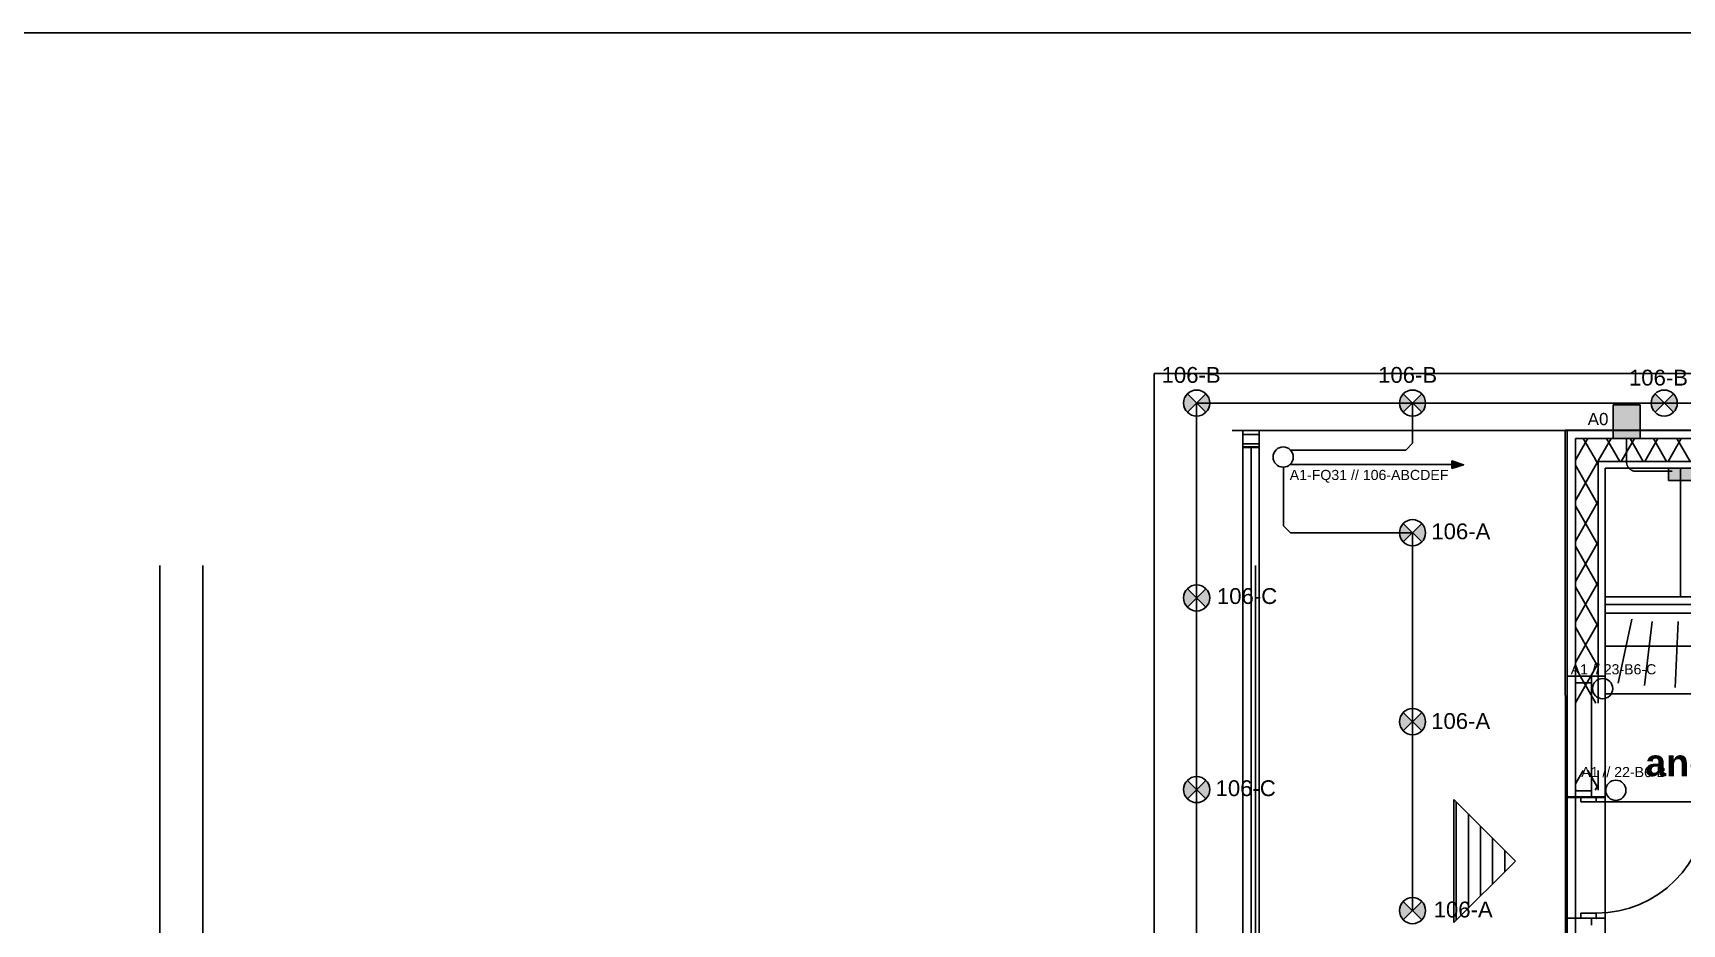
# Model space of a CAD drawing. Header units: millimetres. Extents: x -242231 to 419123, y -2399 to 525285.
# Drawn here: x -117243 to -105022, y 51232 to 57834 of the extents above; entities that cross this region are included whole.
import ezdxf

# ---------------------------------------------------------------- set-up
doc = ezdxf.new("R2010")
doc.units = ezdxf.units.MM
doc.linetypes.add('Hidden', pattern=[6, 4, -2])
for name, color, linetype in [('Grunnur', 252, 'Continuous'), ('PDF_R-TAKN-LAGSPENNA', 7, 'Continuous'), ('R-TAKN-LAGSPENNA', 7, 'Continuous'), ('TAKN', 7, 'Continuous')]:
    doc.layers.add(name, color=color, linetype=linetype)
doc.layers.add('R-lagnir', color=7, linetype='Continuous', lineweight=25)
doc.styles.add('GENERATED_STYLE_1', font='swissb.ttf')
doc.styles.get("Standard").update_dxf_attribs({"font": 'arial.ttf'})

msp = doc.modelspace()

# ---------------------------------------------------------------- hatches: boundary and pattern name
h = msp.add_hatch(color=256)
h.dxf.hatch_style = 1
h.paths.add_polyline_path([(-105533.206, 54829.297), (-105333.206, 54829.297), (-105333.206, 55079.297), (-105533.206, 55079.297)])
h = msp.add_hatch(color=256)
h.dxf.hatch_style = 1
h.paths.add_polyline_path([(-104773.459, 54519.311), (-104773.459, 54609.311), (-105123.459, 54609.311), (-105123.459, 54519.311)])
at = {"layer": 'TAKN'}
h = msp.add_hatch(color=7, dxfattribs=at)
h.dxf.hatch_style = 1
h.paths.add_polyline_path([(-108551.074, 55160.294), (-108619.527, 55091.897), (-108551.074, 55023.501, 0.198805393), (-108522.76, 55091.897, 0.198805393)])
h.paths.add_polyline_path([(-108687.98, 55160.294, 0.198805393), (-108716.294, 55091.897, 0.198805393), (-108687.98, 55023.501), (-108619.527, 55091.897)])
h = msp.add_hatch(color=7, dxfattribs=at)
h.dxf.hatch_style = 1
h.paths.add_polyline_path([(-106951.074, 55160.294), (-107019.527, 55091.897), (-106951.074, 55023.501, 0.198805393), (-106922.76, 55091.897, 0.198805393)])
h.paths.add_polyline_path([(-107087.98, 55160.294, 0.198805393), (-107116.294, 55091.897, 0.198805393), (-107087.98, 55023.501), (-107019.527, 55091.897)])
h = msp.add_hatch(color=7, dxfattribs=at)
h.dxf.hatch_style = 1
h.paths.add_polyline_path([(-105085.597, 55160.294), (-105154.05, 55091.897), (-105085.597, 55023.501, 0.198805393), (-105057.283, 55091.897, 0.198805393)])
h.paths.add_polyline_path([(-105222.503, 55160.294, 0.198805393), (-105250.817, 55091.897, 0.198805393), (-105222.503, 55023.501), (-105154.05, 55091.897)])
h = msp.add_hatch(color=7, dxfattribs=at)
h.dxf.hatch_style = 1
h.paths.add_polyline_path([(-106951.074, 54199.634), (-107019.527, 54131.237), (-106951.074, 54062.841, 0.198805393), (-106922.76, 54131.237, 0.198805393)])
h.paths.add_polyline_path([(-107087.98, 54199.634, 0.198805393), (-107116.294, 54131.237, 0.198805393), (-107087.98, 54062.841), (-107019.527, 54131.237)])
h = msp.add_hatch(color=7, dxfattribs=at)
h.dxf.hatch_style = 1
h.paths.add_polyline_path([(-108551.074, 53716.289), (-108619.527, 53647.892), (-108551.074, 53579.495, 0.198805393), (-108522.76, 53647.892, 0.198805393)])
h.paths.add_polyline_path([(-108687.98, 53716.289, 0.198805393), (-108716.294, 53647.892, 0.198805393), (-108687.98, 53579.495), (-108619.527, 53647.892)])
h = msp.add_hatch(color=7, dxfattribs=at)
h.dxf.hatch_style = 1
h.paths.add_polyline_path([(-106951.074, 52799.634), (-107019.527, 52731.237), (-106951.074, 52662.841, 0.198805393), (-106922.76, 52731.237, 0.198805393)])
h.paths.add_polyline_path([(-107087.98, 52799.634, 0.198805393), (-107116.294, 52731.237, 0.198805393), (-107087.98, 52662.841), (-107019.527, 52731.237)])
h = msp.add_hatch(color=7, dxfattribs=at)
h.dxf.hatch_style = 1
h.paths.add_polyline_path([(-108551.074, 52296.289), (-108619.527, 52227.892), (-108551.074, 52159.495, 0.198805393), (-108522.76, 52227.892, 0.198805393)])
h.paths.add_polyline_path([(-108687.98, 52296.289, 0.198805393), (-108716.294, 52227.892, 0.198805393), (-108687.98, 52159.495), (-108619.527, 52227.892)])
h = msp.add_hatch(color=7, dxfattribs=at)
h.dxf.hatch_style = 1
h.paths.add_polyline_path([(-106951.074, 51399.634), (-107019.527, 51331.237), (-106951.074, 51262.841, 0.198805393), (-106922.76, 51331.237, 0.198805393)])
h.paths.add_polyline_path([(-107087.98, 51399.634, 0.198805393), (-107116.294, 51331.237, 0.198805393), (-107087.98, 51262.841), (-107019.527, 51331.237)])

# ---------------------------------------------------------------- linework, layer by layer
for p, q in [((-105533.206, 54829.297), (-105533.206, 55079.297)), ((-105533.206, 55079.297), (-105333.206, 55079.297)), ((-105333.206, 55079.297), (-105333.206, 54829.297)), ((-105333.206, 54829.297), (-105533.206, 54829.297)), ((-107273.207, 54636.358), (-106725.481, 54636.358)), ((-105123.459, 54519.311), (-105123.459, 54609.311)), ((-105123.459, 54609.311), (-104773.459, 54609.311)), ((-104773.459, 54519.311), (-105123.459, 54519.311))]:
    msp.add_line(p, q)
at = {"linetype": 'Hidden'}
for p, q in [((-105433.206, 54656.223), (-105433.206, 54829.297)), ((-105095.57, 54586.223), (-105363.206, 54586.223))]:
    msp.add_line(p, q, dxfattribs=at)
msp.add_arc((-105363.206, 54656.223), 70, 180, 270, dxfattribs=at)
at = {"layer": 'Grunnur', "linetype": 'Continuous'}
for p, q in [((-108933.43, 55310.691), (-108933.43, 51136.084)), ((-104325.059, 55310.691), (-108933.43, 55310.691)), ((-105872.603, 54889.259), (-108357.221, 54888.471)), ((-108156.234, 54888.611), (-108276.234, 54888.461)), ((-108276.234, 54888.461), (-108276.084, 54768.459)), ((-108156.234, 54888.611), (-108156.226, 54882.002)), ((-108156.084, 54768.609), (-108156.234, 54888.611)), ((-100375.797, 54890.037), (-105889.58, 54890.037)), ((-105889.58, 54890.037), (-105884.727, 50488.706)), ((-104574.789, 54889.426), (-105872.603, 54889.259)), ((-105872.603, 54889.259), (-105872.603, 54829.259)), ((-108276.199, 54860.213), (-108156.199, 54860.213)), ((-108276.084, 54768.535), (-108276.18, 50491.768)), ((-108276.111, 54790.213), (-108156.111, 54790.213)), ((-108276.084, 54768.459), (-108156.084, 54768.609)), ((-108156.084, 54768.609), (-108276.084, 54768.459)), ((-108276.084, 54768.535), (-108156.084, 54768.533)), ((-108276.084, 54768.459), (-108276.076, 54761.85)), ((-108276.084, 54768.459), (-108276.076, 54761.85)), ((-108276.076, 54761.85), (-108156.076, 54762)), ((-108276.076, 54761.85), (-108156.076, 54762)), ((-108216.084, 54768.534), (-108216.18, 50491.767)), ((-108156.084, 54768.533), (-108156.18, 50491.765)), ((-108156.084, 54768.609), (-108156.076, 54762)), ((-108156.076, 54762), (-108156.084, 54768.609)), ((-105872.603, 54829.259), (-105872.603, 52869.435)), ((-100436, 54829.268), (-105812.607, 54829.268)), ((-105812.607, 54829.268), (-105812.607, 50424.165)), ((-105812.603, 54829.267), (-105812.603, 54659.267)), ((-105812.603, 54669.745), (-105754.211, 54770.883)), ((-105642.603, 54829.289), (-105812.568, 54829.267)), ((-105812.568, 54829.267), (-105812.568, 54829.231)), ((-105754.211, 54770.883), (-105720.496, 54829.279)), ((-105674.092, 54690.773), (-105754.056, 54829.275)), ((-104574.782, 54829.426), (-105642.603, 54829.289)), ((-105642.603, 54664.193), (-105547.278, 54829.301)), ((-105482.721, 54659.309), (-105580.863, 54829.297)), ((-105472.217, 54659.311), (-105374.06, 54829.323)), ((-105309.529, 54659.332), (-105407.671, 54829.319)), ((-105298.999, 54659.333), (-105200.843, 54829.346)), ((-105136.337, 54659.354), (-105234.479, 54829.341)), ((-105125.781, 54659.355), (-105027.625, 54829.368)), ((-104963.144, 54659.376), (-105061.287, 54829.364)), ((-105812.603, 54369.745), (-105645.435, 54659.289)), ((-105812.603, 54659.267), (-105812.603, 52869.435)), ((-105642.603, 54336.234), (-105812.603, 54630.683)), ((-105655.913, 54659.287), (-105674.092, 54690.773)), ((-105642.603, 54636.234), (-105655.913, 54659.287)), ((-105645.435, 54659.289), (-105644.399, 54661.084)), ((-105644.399, 54661.084), (-105642.603, 54664.193)), ((-105642.603, 54659.289), (-104574.76, 54659.426)), ((-105642.603, 52869.435), (-105642.603, 54659.289)), ((-105592.603, 54609.295), (-104574.753, 54609.426)), ((-103810.891, 54609.358), (-105592.603, 54609.358)), ((-105592.603, 54609.358), (-105592.603, 50208.065)), ((-105592.603, 52869.435), (-105592.603, 54609.295)), ((-105033.639, 54609.367), (-105592.593, 54609.367)), ((-105592.593, 54609.367), (-105592.593, 53655.66)), ((-105033.639, 53655.66), (-105033.639, 54609.367)), ((-105812.603, 54069.745), (-105642.603, 54364.193)), ((-105642.603, 54036.234), (-105812.603, 54330.683)), ((-105812.603, 53769.745), (-105642.603, 54064.193)), ((-105642.603, 53736.234), (-105812.603, 54030.683)), ((-116304.468, 53889.553), (-116304.468, 50485.482)), ((-115984.498, 53889.553), (-115984.498, 50485.483)), ((-108184.498, 53889.553), (-108184.498, 50485.485)), ((-105872.603, 50485.482), (-105872.603, 53889.553)), ((-108276.18, 53751.11), (-108276.18, 50485.468)), ((-108156.18, 53769.553), (-108156.74, 50525.535)), ((-105812.603, 53469.745), (-105642.603, 53764.193)), ((-105642.603, 53436.234), (-105812.603, 53730.683)), ((-105592.593, 53655.66), (-105592.601, 53535.66)), ((-104585.225, 53655.592), (-105592.593, 53655.66)), ((-105592.593, 53655.66), (-105033.639, 53655.66)), ((-104625.907, 53535.66), (-105592.603, 53535.66)), ((-105592.603, 53535.66), (-105592.603, 52938.543)), ((-105592.601, 53535.66), (-104585.233, 53535.592)), ((-105592.597, 53600.213), (-104585.229, 53600.213)), ((-105812.603, 53169.745), (-105642.603, 53464.193)), ((-105642.603, 53136.234), (-105812.603, 53430.683)), ((-105496.486, 53017.497), (-105394.232, 53491.197)), ((-105243.154, 53473.047), (-105299.844, 52998.272)), ((-105051.827, 53473.047), (-105073.086, 52984.1)), ((-104625.907, 53290.422), (-105592.603, 53290.422)), ((-105812.603, 52869.745), (-105642.603, 53164.193)), ((-105872.603, 52169.435), (-105872.603, 53069.435)), ((-105872.603, 53069.435), (-105812.603, 53069.435)), ((-105661.772, 52869.435), (-105812.603, 53130.683)), ((-105812.603, 53069.435), (-105812.603, 53019.435)), ((-105812.603, 53069.435), (-105692.603, 53069.435)), ((-105692.603, 53019.435), (-105692.603, 53069.435)), ((-105692.603, 53069.435), (-105642.603, 53069.435)), ((-105642.603, 53069.435), (-105592.603, 53069.435)), ((-105592.603, 53069.435), (-105592.603, 52169.435)), ((-105812.603, 53019.435), (-105692.603, 53019.435)), ((-105812.603, 53019.435), (-105812.603, 52219.435)), ((-105692.603, 53019.435), (-105812.603, 53019.435)), ((-105812.603, 53019.435), (-105812.603, 52219.435)), ((-105692.603, 52219.435), (-105692.603, 53019.435)), ((-105692.603, 52219.435), (-105692.603, 53019.435)), ((-105592.603, 52938.543), (-104625.907, 52938.543)), ((-105872.603, 52369.435), (-105872.603, 52224.116)), ((-105812.603, 52369.435), (-105812.603, 52224.116)), ((-105812.603, 52269.745), (-105755.047, 52369.435)), ((-105642.603, 52236.234), (-105719.507, 52369.435)), ((-105642.603, 52224.116), (-105642.603, 52369.435)), ((-105592.603, 52224.116), (-105592.603, 52369.435)), ((-105808.813, 52224.116), (-105812.603, 52230.683)), ((-105692.603, 52219.435), (-105812.603, 52219.435)), ((-105812.603, 52219.435), (-105812.603, 52169.435)), ((-105812.603, 52219.435), (-105692.603, 52219.435)), ((-105692.603, 52169.435), (-105692.603, 52219.435)), ((-105665.742, 52224.116), (-105642.603, 52264.193)), ((-106712.798, 52154.18), (-106257.094, 51698.476)), ((-106712.798, 51242.772), (-106712.798, 52154.18)), ((-106695.845, 52137.227), (-106695.845, 51259.725)), ((-105827.603, 52174.116), (-105877.603, 52174.116)), ((-105872.603, 52169.435), (-105812.603, 52169.435)), ((-105772.603, 52174.116), (-105827.603, 52174.116)), ((-105812.603, 52169.435), (-105692.603, 52169.435)), ((-105772.603, 52136.116), (-105772.603, 52174.116)), ((-105772.603, 52174.116), (-105657.603, 52174.116)), ((-105657.603, 52174.116), (-105772.603, 52174.116)), ((-105657.603, 52136.116), (-105772.603, 52136.116)), ((-105692.603, 52169.435), (-105642.603, 52169.435)), ((-105657.603, 52174.116), (-105657.603, 52136.116)), ((-105597.603, 52174.116), (-105657.603, 52174.116)), ((-105657.603, 52136.116), (-104833.603, 52136.116)), ((-105642.603, 52169.435), (-105592.603, 52169.435)), ((-106605.845, 52047.227), (-106605.845, 51349.725)), ((-106515.845, 51957.227), (-106515.845, 51439.725)), ((-106425.845, 51867.227), (-106425.845, 51529.725)), ((-106257.094, 51698.476), (-106712.798, 51242.772)), ((-106335.845, 51777.227), (-106335.845, 51619.725)), ((-105827.603, 51274.116), (-105877.603, 51274.116)), ((-105872.603, 50374.258), (-105872.603, 51274.258)), ((-105872.603, 51274.258), (-105812.603, 51274.258)), ((-105772.603, 51274.116), (-105827.603, 51274.116)), ((-105812.603, 51274.258), (-105812.603, 51224.258)), ((-105812.603, 51274.258), (-105692.603, 51274.258)), ((-105772.603, 51274.116), (-105772.603, 51312.116)), ((-105772.603, 51312.116), (-105657.603, 51312.116)), ((-105657.603, 51274.116), (-105772.603, 51274.116)), ((-105657.603, 51274.116), (-105772.603, 51274.116)), ((-105692.603, 51224.258), (-105692.603, 51274.258)), ((-105692.603, 51274.258), (-105642.603, 51274.258)), ((-105657.603, 51312.116), (-105657.603, 51274.116)), ((-105597.603, 51274.116), (-105657.603, 51274.116)), ((-105642.603, 51274.258), (-105592.603, 51274.258)), ((-105592.603, 51274.258), (-105592.603, 50374.258))]:
    msp.add_line(p, q, dxfattribs=at)
msp.add_arc((-105657.603, 52136.116), 824, 270, 0, dxfattribs=at)
for p in [(-105812.603, 53069.435), (-105812.603, 52169.435), (-105657.603, 52174.116), (-105812.603, 51274.258), (-105657.603, 51274.116)]:
    msp.add_point(p, dxfattribs=at)
at = {"layer": 'PDF_R-TAKN-LAGSPENNA', "lineweight": 0}
msp.add_lwpolyline([(-106727.254, 54607.602), (-106727.254, 54663.692), (-106727.254, 54607.602)], close=True, dxfattribs=at)
at = {"layer": 'PDF_R-TAKN-LAGSPENNA', "lineweight": 25}
msp.add_lwpolyline([(-106727.254, 54607.602), (-106641.531, 54635.118), (-106727.254, 54663.692)], close=True, dxfattribs=at)
at = {"layer": 'PDF_R-TAKN-LAGSPENNA', "transparency": 33554559}
msp.add_solid([(-106641.531, 54635.118), (-106727.254, 54607.602), (-106727.254, 54663.692)], dxfattribs=at)
at = {"layer": 'R-lagnir', "color": 7, "true_color": 0xffffff}
for p, q in [((-4152.075, 57833.968), (-129572.327, 57833.968)), ((-100126.253, 55091.897), (-108619.527, 55091.897)), ((-108619.527, 55091.897), (-108619.527, 50807.892)), ((-107019.527, 55091.897), (-107019.527, 54794.118)), ((-107069.527, 54744.118), (-107019.527, 54794.118)), ((-107926.6, 54636.752), (-107266.797, 54636.752)), ((-107924.773, 54744.118), (-107069.527, 54744.118)), ((-107975.023, 54614.037), (-107975.023, 54181.237)), ((-107975.023, 54181.237), (-107925.023, 54131.237)), ((-107019.527, 54131.237), (-107925.023, 54131.237)), ((-107019.527, 54131.237), (-107019.527, 51331.237))]:
    msp.add_line(p, q, dxfattribs=at)
at = {"layer": 'R-TAKN-LAGSPENNA', "color": 7, "linetype": 'Continuous', "lineweight": 25}
for centre in [(-107978.3, 54691.864), (-105610.64, 52975.82), (-105512.843, 52222.698)]:
    msp.add_circle(centre, 75, dxfattribs=at)
at = {"layer": 'TAKN', "color": 7, "lineweight": 25}
for p, q in [((-108551.074, 55160.294), (-108687.98, 55023.501)), ((-108687.98, 55160.294), (-108551.074, 55023.501)), ((-106951.074, 55160.294), (-107087.98, 55023.501)), ((-107087.98, 55160.294), (-106951.074, 55023.501)), ((-105085.597, 55160.294), (-105222.503, 55023.501)), ((-105222.503, 55160.294), (-105085.597, 55023.501)), ((-106951.074, 54199.634), (-107087.98, 54062.841)), ((-107087.98, 54199.634), (-106951.074, 54062.841)), ((-108551.074, 53716.289), (-108687.98, 53579.495)), ((-108687.98, 53716.289), (-108551.074, 53579.495)), ((-106951.074, 52799.634), (-107087.98, 52662.841)), ((-107087.98, 52799.634), (-106951.074, 52662.841)), ((-108551.074, 52296.289), (-108687.98, 52159.495)), ((-108687.98, 52296.289), (-108551.074, 52159.495)), ((-106951.074, 51399.634), (-107087.98, 51262.841)), ((-107087.98, 51399.634), (-106951.074, 51262.841))]:
    msp.add_line(p, q, dxfattribs=at)
at = {"layer": 'TAKN', "color": 7}
for centre in [(-108619.527, 55091.897), (-107019.527, 55091.897), (-105154.05, 55091.897), (-107019.527, 54131.237), (-108619.527, 53647.892), (-107019.527, 52731.237), (-108619.527, 52227.892), (-107019.527, 51331.237)]:
    msp.add_circle(centre, 96.767, dxfattribs=at)

# ---------------------------------------------------------------- texts
at = {"color": 7, "linetype": 'Continuous', "lineweight": 25, "attachment_point": 1}
for s, insert, char_height, width in [('106-B', (-108879.074, 55359.178), 117.3235, 1237.07712), ('106-B', (-107274.571, 55359.178), 117.3235, 1237.07712), ('106-B', (-105415.486, 55339.093), 117.3235, 1237.07712), ('A1-FQ31 // 106-ABCDEF', (-107929.715, 54596.792), 75, 1620.27826), ('106-A', (-106880.125, 54200.001), 117.3235, 1237.07712), ('106-C', (-108469.1, 53720.535), 117.3235, 1237.07712), ('106-A', (-106881.268, 52794.508), 117.3235, 1237.07712), ('106-C', (-108478.946, 52296.888), 117.3235, 1237.07712), ('106-A', (-106862.869, 51398.117), 117.3235, 1237.07712)]:
    msp.add_mtext(s, dxfattribs=dict(at, insert=insert, char_height=char_height, width=width))
at = {"color": 2, "linetype": 'Continuous', "lineweight": 25, "char_height": 75, "width": 673.81316, "attachment_point": 1}
for s, insert in [('A1 // 23-B6-C', (-105847.289, 53156.889)), ('A1 // 22-B6-B', (-105769.451, 52395.525))]:
    msp.add_mtext(s, dxfattribs=dict(at, insert=insert))
at = {"layer": 'Grunnur', "linetype": 'Continuous', "style": 'GENERATED_STYLE_1'}
msp.add_text('andd.', height=199.9999, dxfattribs=at).set_placement((-105295.066, 52327.039))
at = {"layer": 'R-lagnir', "insert": (-105721.395, 55018.701), "char_height": 90, "width": 754.05144, "attachment_point": 1}
msp.add_mtext('A0', dxfattribs=at)

doc.saveas('drawing.dxf')
